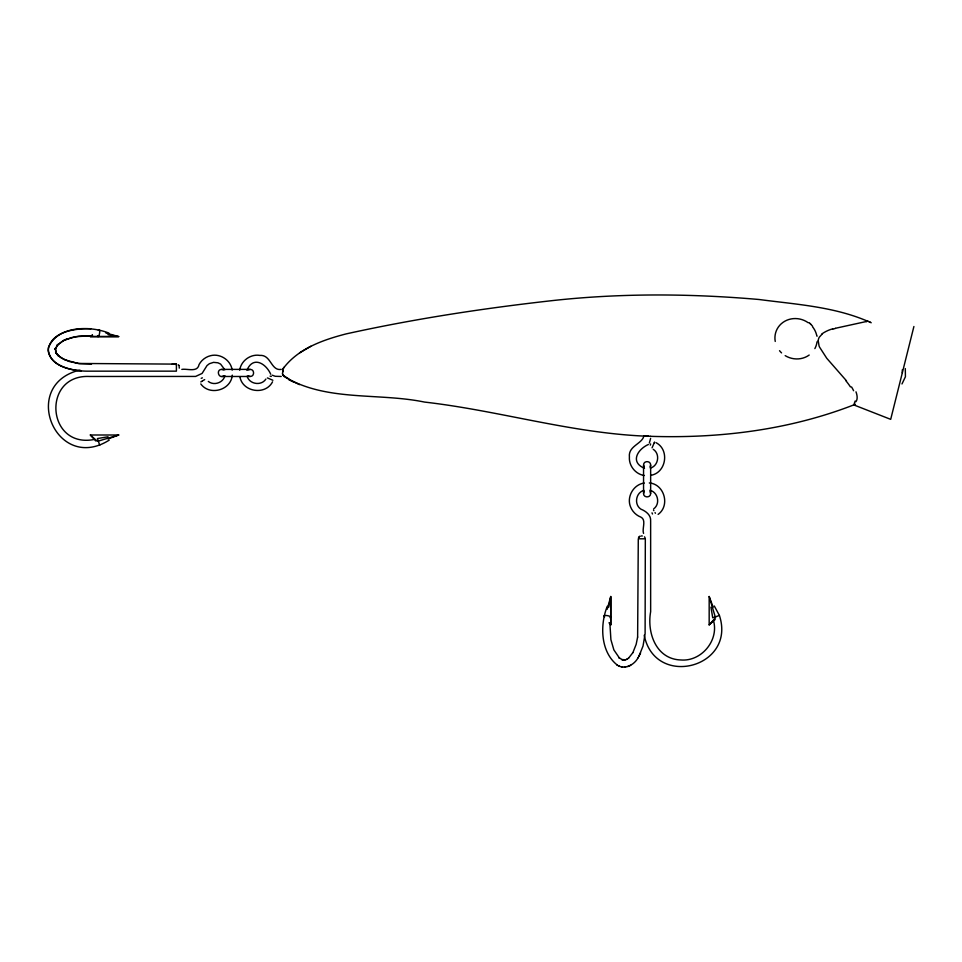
<?xml version="1.0" encoding="UTF-8"?>
<svg xmlns="http://www.w3.org/2000/svg" width="962" height="962" viewBox="0 0 962 962"><rect width="100%" height="100%" fill="white"/><g stroke="black" fill="none" stroke-linecap="round" stroke-linejoin="round"><path stroke-width="1.44" d="M108.971 333.117C90.067 325.505 57.227 325.673 48.328 347.775C47.763 366.606 72.823 371.104 87.326 371.164L176.407 371.152L176.407 364.117L78.114 363.456L64.622 359.764L58.201 355.627L58.694 356.132L55.519 351.96L57.936 355.387L57.431 354.894L61.388 358.02L69.168 361.484L79.485 363.636L91.51 364.069M176.407 365.091L176.407 364.093L172.15 364.069M643.554 533.393C641.798 528.763 646.656 519.913 640.884 517.123C636.219 515.367 632.407 511.58 630.579 506.95C626.346 496.921 633.501 484.439 644.287 483.032M638.888 656.385L643.025 646.031L645.105 633.826L645.322 538.804L638.287 538.804L637.626 637.109M609.968 624.651L610.906 639.694L613.876 649.915L619.6 658.273L619.059 657.743L622.594 659.932L621.873 659.583L625.733 659.764M643.554 437.145C640.728 444.203 628.174 446.512 629.401 456.986C628.727 465.8 635.605 474.326 644.384 475.505M818.229 340.752L819.011 345.683A20.25 18.591 41.4 0 0 819.48 346.993L826.743 358.261L846.488 380.832M282.78 371.789L282.744 372.943M643.554 465.079C643.337 460.473 650.865 460.485 650.649 465.079L650.649 493.434C650.865 498.027 643.337 498.039 643.554 493.434L643.554 465.079L644.155 467.063M650.649 465.079L650.011 467.099M643.554 493.434L644.155 491.462M650.625 438.347L649.35 443.025M637.626 637.097L636.159 644.348L632.876 652.657M608.766 607.142L610.75 596.512L610.75 624.867L609.054 622.847M855.158 401.022L854.1 404.004M232.275 375.132C231.133 390.199 209.584 396.212 200.805 383.946M239.706 370.214C240.933 360.834 250.577 353.775 259.884 355.411C271.128 354.533 270.935 371.14 281.205 369.384M650.312 445.129L650.625 443.915M913.9 326.503L890.692 419.348L853.595 404.834M607.202 609.271L610.75 596.512L610.75 624.867L609.511 622.654M224.94 375.733C223.28 382.744 213.925 385.978 208.309 381.433M246.909 370.322C253.126 355.447 266.065 363.66 270.719 374.218M607.287 606.24C599.807 624.903 600.396 652.032 617.544 665.283M654.569 442.003L654.232 442.797M654.22 442.857L652.056 447.847M640.572 652.994L637.986 657.912M632.888 652.633L628.571 658.152M272.547 381.818C265.464 395.671 242.46 392.075 239.911 376.755M638.479 537.746L639.983 536.195L639.093 536.808M637.998 657.888C634.066 665.103 624.386 670.105 616.895 664.958M901.983 383.958L905.422 376.755L905.302 368.59M284.259 367.111L282.575 369.384C297.33 348.857 322.607 339.983 346.14 333.898C414.406 318.843 483.633 308.273 553.09 300.529C621.476 293.049 690.548 293.542 759.03 299.495C796.392 304.425 835.629 306.686 870.357 322.414M265.897 379.064C261.339 386.183 249.338 384.295 247.102 376.19M709.174 624.867L715.512 617.772L709.174 596.512L709.174 624.867L715.115 619.552M648.388 444.492C637.83 449.146 629.617 462.085 644.492 468.302M653.703 508.862C660.521 503.932 658.044 492.123 649.903 490.271M658.116 514.405C670.382 505.627 664.381 484.078 649.302 482.948M92.364 334.884L90.344 336.58L118.699 336.58L105.94 333.02M822.269 333.898L819.251 337.277A9.295 8.694 34.5 0 0 818.229 340.752M628.607 658.128L625.673 659.776M204.69 379.593L203.499 380.327M203.126 380.543L202.273 381.06M90.56 335.798L78.92 336.219L71.693 337.578L63.059 340.801L56.938 345.43L63.6 340.512M201.948 381.253L200.817 381.926M299.579 352.862L310.81 346.272M223.785 375.841C218.614 379.365 215.68 369.36 221.777 369.384L250.132 369.384C254.738 369.167 254.726 376.695 250.132 376.479L221.777 376.479M92.556 335.341L90.344 336.58L118.699 336.58L108.069 334.596M248.148 369.985L250.132 369.384M109.211 440.127C55.976 473.689 19.084 384.62 79.966 370.045M626.839 659.331L627.549 658.982M630.699 665.259L627.789 666.546M63.083 340.752L66.354 339.261M866.894 321.356L867.82 320.935L866.281 321.609M650.36 468.109C658.465 465.873 660.353 453.872 653.234 449.314M866.726 321.428L835.401 328.295M201.202 378.319L202.369 377.85M643.951 490.367C635.81 492.496 633.814 504.497 640.848 509.126C645.899 511.183 651.178 515.055 650.637 521.2C650.649 551.358 650.637 581.529 650.649 611.688C646.801 632.852 656.108 659.211 680.916 659.98C700.985 661.652 718.506 641.197 713.768 621.62M108.069 438.961L118.699 435.004L90.344 435.004L95.659 440.945M65.897 339.466L75.794 336.688L90.56 335.798M855.41 404.268C790.367 429.822 720.189 438.576 650.649 436.327M644.215 635.245C654.966 689.02 736.519 667.64 719.42 615.476L712.722 617.772L710.942 607.142M118.699 435.004L97.439 441.342L90.344 435.004M650.925 475.3C666.245 472.751 669.841 449.747 656 442.664M108.069 436.772L97.439 438.552L99.735 445.25M623.929 660.112L624.699 659.992M624.831 667.087L625.601 666.967M93.591 439.598C46.38 448.124 41.775 374.134 89.61 376.479L195.623 376.431L202.08 373.436L207.01 365.572L209.391 363.708L213.552 362.361L217.953 362.806L220.599 364.093L224.843 369.769M643.975 436.063L644.72 436.063M181.818 369.384C187.301 368.446 197.595 372.751 199.074 364.538C201.443 360.161 205.676 356.902 210.498 355.712C220.154 353.114 230.832 360.209 232.179 370.117M641.257 535.966L642.315 535.966M281.217 376.479L275.264 376.286L272.186 375.18M644.372 436.063L648.304 436.171M644.853 436.063L648.616 436.183M90.933 328.727C75.577 328.258 50.048 331.409 48.136 350.661C50.697 365.524 68.747 369.685 81.373 370.935M648.785 436.195L650.625 436.327M643.554 436.063C569.456 432.599 497.979 410.449 424.482 402.068C378.27 392.496 325.805 401.924 284.103 376.479M250.132 376.479L248.112 375.841M221.777 369.384L223.749 369.985M622.871 659.932L623.629 660.04M621.777 666.87L622.594 667.003M270.081 376.142L271.296 376.455M272.895 380.267L267.424 377.922M299.531 384.632L288.853 379.569L293.975 382.167M618.987 665.981L619.708 666.329M869.42 321.741L871.211 322.775M288.925 379.004L283.297 375.457L284.03 376.407M809.042 322.739L809.884 323.424M810.545 324.026L812.565 326.19M809.812 323.364L810.617 324.098M644.48 536.808L645.093 537.746M653.499 510.088L653.871 510.69M655.026 512.602L655.423 513.263M650.011 491.426L650.649 493.434M714.297 606L719.42 615.476M652.02 512.842L652.489 514.009M709.174 596.512L713.143 607.142M282.624 369.877L282.744 370.43M816.846 335.329L817.015 336.303M902.296 369.829L902.296 372.931M179.245 367.087L179.245 368.145M282.624 370.635A3.259 1.046 -79.9 0 1 282.66 371.164M283.044 370.49A3.391 1.07 -79.3 0 1 283.093 371.452M282.924 375.24A3.415 1.647 89.3 0 1 282.431 372.967M283.441 375.228A3.379 1.671 -86 0 1 283.273 374.711M846.055 380.988A41.246 21.188 42.7 0 1 850.456 386.94M851.526 386.916A27.946 14.177 43.2 0 1 853.595 390.728M855.988 391.823A23.882 10.63 46.2 0 1 855.879 401.743M832.755 329.22A89.177 84.391 -88.7 0 1 835.437 328.427M822.149 333.73A38.757 36.845 69.5 0 1 832.659 328.848M98.34 330.483A3.547 0.998 -80.3 0 1 99.687 330.7A3.547 0.998 -80.3 0 1 98.942 335.51A3.547 0.998 -80.3 0 1 97.511 335.81M604.653 616.87A3.547 0.998 9.7 0 1 604.87 615.524A3.547 0.998 9.7 0 1 609.68 616.269A3.547 0.998 9.7 0 1 609.98 617.7M817.015 341.823A21.272 20.034 21 0 1 814.862 348.605M809.198 355.038A21.272 20.034 21 0 1 785.172 355.639M781.565 352.898A21.272 20.034 21 0 1 779.533 350.697M775.24 341.438A21.272 20.034 21 0 1 784.715 321.284A21.272 20.034 21 0 1 808.176 322.703M812.553 326.803A21.272 20.034 21 0 1 816.522 334.656M55.279 348.689L56.229 353.379L55.375 348.16L55.267 348.929L57.936 344.384L55.147 349.519L55.279 348.689M179.016 365.813L178.403 364.923L179.016 365.8"/></g></svg>
